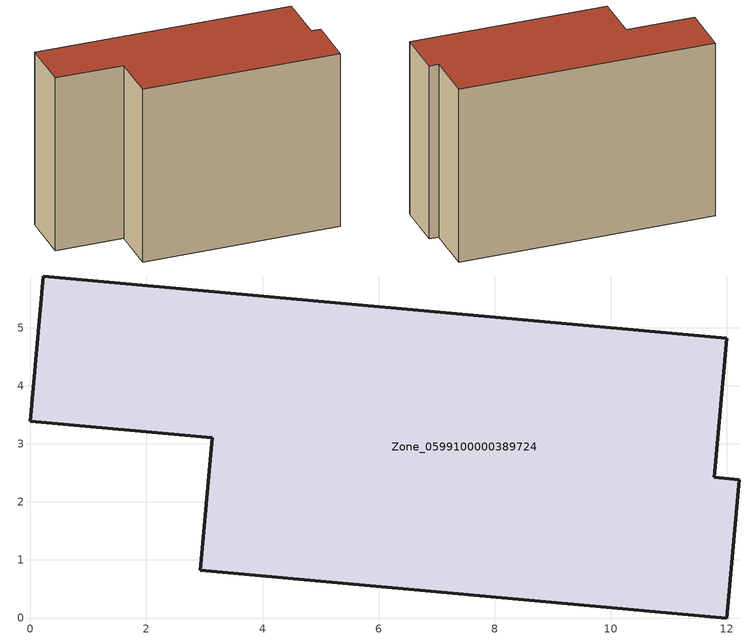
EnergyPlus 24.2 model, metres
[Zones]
Zone_0599100000389724
 floor ground (C_G): 11.78,2.42 12.21,2.38 11.99,0 2.93,0.82 3.14,3.11 0,3.39 0.23,5.89 12,4.82 z0
 wall outside (C_F): 12.21,2.38 11.78,2.42 12,4.82 0.23,5.89 0,3.39 3.14,3.11 2.93,0.82 11.99,0 12.21,2.38 z0:8.45
 roof outside (C_R): 11.78,2.42 12,4.82 0.23,5.89 0,3.39 3.14,3.11 2.93,0.82 11.99,0 12.21,2.38 z8.45
[BUILDING]
Pand.0599100000389724: North Axis=0; Terrain=City; Loads Convergence Tolerance Value=0.04; Temperature Convergence Tolerance Value=0.4; Solar Distribution=FullExterior; Maximum Number of Warmup Days=25; Minimum Number of Warmup Days=1
[Site:Location]
Rotterdam.The.Hague.AP_ZH_NLD Design_Conditions: Latitude=51.96; Longitude=4.45; Time Zone=1; Elevation=-4.5
[SITE:GROUNDTEMPERATURE:BUILDINGSURFACE]
18, 18, 18, 18, 18, 18, 18, 18, 18, 18, 18, 18
[MATERIAL] Thermal Absorptance=0.9; Solar Absorptance=0.7; Visible Absorptance=0.7
Name | Roughness | Thickness | Conductivity | Density | Specific Heat
G.TI.1992-2005 | MediumSmooth | 0.15 | 0.06 | 540 | 1210
F.TI.1992-2005 | Rough | 0.3 | 0.12 | 1920 | 840
R.TI.1992-2005 | MediumRough | 0.2 | 0.08 | 1500 | 1000
[CONSTRUCTION]
C_G: G.TI.1992-2005
C_F: F.TI.1992-2005
C_R: R.TI.1992-2005
[ZONE]
Zone_0599100000389724: Type=1; Multiplier=1; Ceiling Height=Autocalculate; Volume=Autocalculate; Floor Area=autocalculate; Part of Total Floor Area=Yes
[ZONEINFILTRATION:DESIGNFLOWRATE]
Infil_Zone_0599100000389724: Zone or ZoneList or Space or SpaceList=Zone_0599100000389724; Schedule=AlwaysOn; Design Flow Rate Calculation Method=Flow/Area; Flow Rate per Floor Area=0.0015; Constant Term Coefficient=1; Temperature Term Coefficient=0; Velocity Term Coefficient=0; Velocity Squared Term Coefficient=0
[HVACTEMPLATE:ZONE:IDEALLOADSAIRSYSTEM]
Zone_0599100000389724: Maximum Heating Supply Air Temperature=50; Minimum Cooling Supply Air Temperature=13; Maximum Heating Supply Air Humidity Ratio=0.0156; Minimum Cooling Supply Air Humidity Ratio=0.0077; Heating Limit=NoLimit; Cooling Limit=NoLimit; Dehumidification Control Type=ConstantSensibleHeatRatio; Cooling Sensible Heat Ratio=0.7; Dehumidification Setpoint=60; Humidification Control Type=None; Humidification Setpoint=30; Outdoor Air Method=None; Outdoor Air Flow Rate per Person=0.00944; Outdoor Air Flow Rate per Zone Floor Area=0; Outdoor Air Flow Rate per Zone=0; Demand Controlled Ventilation Type=None; Outdoor Air Economizer Type=NoEconomizer; Heat Recovery Type=None; Sensible Heat Recovery Effectiveness=0.7; Latent Heat Recovery Effectiveness=0.65
[ZONECONTROL:THERMOSTAT]
ThermostatControl_Zone_0599100000389724: Zone or ZoneList=Zone_0599100000389724; Control Type Schedule=DualSetpointControlType; Control 1=Thermostat_Zone_0599100000389724; Temperature Difference Between Cutout And Setpoint=0
[THERMOSTATSETPOINT:DUALSETPOINT]
Thermostat_Zone_0599100000389724: Heating Setpoint Temperature Schedule=HeatingSetpoint_Zone_0599100000389724; Cooling Setpoint Temperature Schedule=CoolingSetpoint_Zone_0599100000389724
[SCHEDULE:COMPACT]
HeatingSetpoint_Zone_0599100000389724: Through: 12/31, For: AllDays, Until: 24:00, 21
CoolingSetpoint_Zone_0599100000389724: Through: 12/31, For: AllDays, Until: 24:00, 24
DualSetpointControlType: Through: 12/31, For: AllDays, Until: 24:00, 4
AlwaysOn: Through: 12/31, For: AllDays, Until: 24:00, 1
